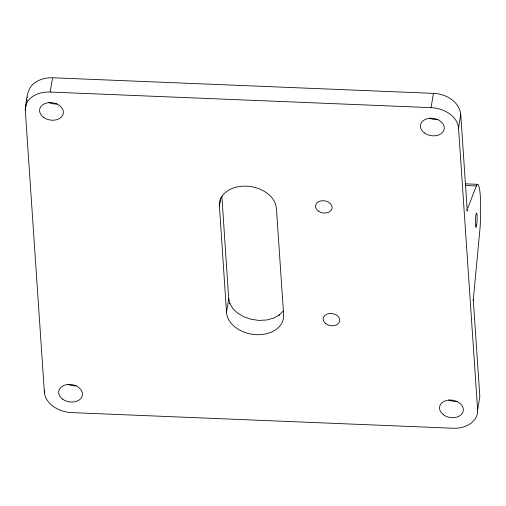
<?xml version="1.0" encoding="UTF-8"?>
<svg xmlns="http://www.w3.org/2000/svg" width="506" height="506" viewBox="0 0 506 506"><rect width="100%" height="100%" fill="white"/><g stroke="black" fill="none" stroke-linecap="round" stroke-linejoin="round"><path stroke-width="0.76" d="M25.351 107.829C26.837 99.239 26.679 88.202 34.895 82.731C40.05 78.999 46.552 77.538 52.852 77.772L433.636 93.376C445.628 93.711 459.435 101.491 460.738 114.457L467.247 210.654M465.615 185.512L476.367 185.955A35.983 4.206 -87.7 0 1 480.042 228.016L473.287 299.83L479.833 396.596L477.626 409.923A26.388 19.171 9.5 0 1 452.75 428.228L71.877 412.618A26.388 19.171 9.5 0 1 44.376 392.169L25.3 110.346L25.553 108.815M25.812 107.285L26.065 105.754M26.325 104.223L26.578 102.693M26.837 101.168L27.09 99.638M25.3 110.346A26.388 19.171 9.5 0 1 50.176 92.041L52.466 78.474M44.376 392.169L44.636 390.638M219.44 206.125L219.288 205.335A28.785 20.917 9.5 0 1 243.784 186.138A28.785 20.917 9.5 0 1 275.416 203.728L276.428 208.466L283.651 314.821A28.785 20.917 9.5 0 1 256.371 334.681A28.785 20.917 9.5 0 1 226.505 312.272L219.44 206.125L220.717 198.478M226.505 312.272L228.712 298.951L221.894 196.417M477.626 409.923L458.544 128.1A26.388 19.171 9.5 0 0 431.049 107.651L433.332 94.078M458.544 128.1L460.738 114.457M27.476 97.342L27.552 97.025M467.778 208.042L476.367 185.955M283.177 311.114L278.85 315.346L279.268 315.029L273.588 318.141L266.706 320.007L258.939 320.418L251.185 319.311L243.822 316.775L237.573 313.056L232.931 308.66L229.705 303.334L229.952 303.866L228.636 298.325M50.176 92.041L431.049 107.651M465.229 183.817L477.512 184.323M57.115 103.894A11.992 8.716 9.5 0 1 48.772 102.547M437.994 119.505A11.992 8.716 9.5 0 1 429.645 118.151M76.191 385.717A11.992 8.716 9.5 0 1 67.848 384.37M457.07 401.328A11.992 8.716 9.5 0 1 448.727 399.98M473.116 299.21A4.801 3.251 -3.9 0 1 473.268 300.469M466.734 209.452A4.801 3.251 -3.9 0 1 467.234 211.293M318.261 211.034A8.393 6.104 9.5 0 0 331.987 208.782A8.393 6.104 9.5 0 0 321.215 200.857A8.393 6.104 9.5 0 0 318.261 211.034M325.858 323.739A8.393 6.104 9.5 0 0 339.608 321.55A8.393 6.104 9.5 0 0 328.894 313.581A8.393 6.104 9.5 0 0 325.858 323.739M476.703 224.879A7.198 0.841 -87.7 0 0 476.684 213.165A7.198 0.841 -87.7 0 0 475.355 222.684A7.198 0.841 -87.7 0 0 476.703 224.879M43.491 117.303A11.992 8.716 9.5 0 0 63.136 114.166A11.992 8.716 9.5 0 0 47.83 102.788A11.992 8.716 9.5 0 0 43.491 117.303M424.363 132.907A11.992 8.716 9.5 0 0 444.009 129.776A11.992 8.716 9.5 0 0 428.702 118.391A11.992 8.716 9.5 0 0 424.363 132.907M62.567 399.126A11.992 8.716 9.5 0 0 82.212 395.996A11.992 8.716 9.5 0 0 66.906 384.611A11.992 8.716 9.5 0 0 62.567 399.126M443.446 414.737A11.992 8.716 9.5 0 0 463.091 411.606A11.992 8.716 9.5 0 0 447.785 400.221A11.992 8.716 9.5 0 0 443.446 414.737"/></g></svg>
